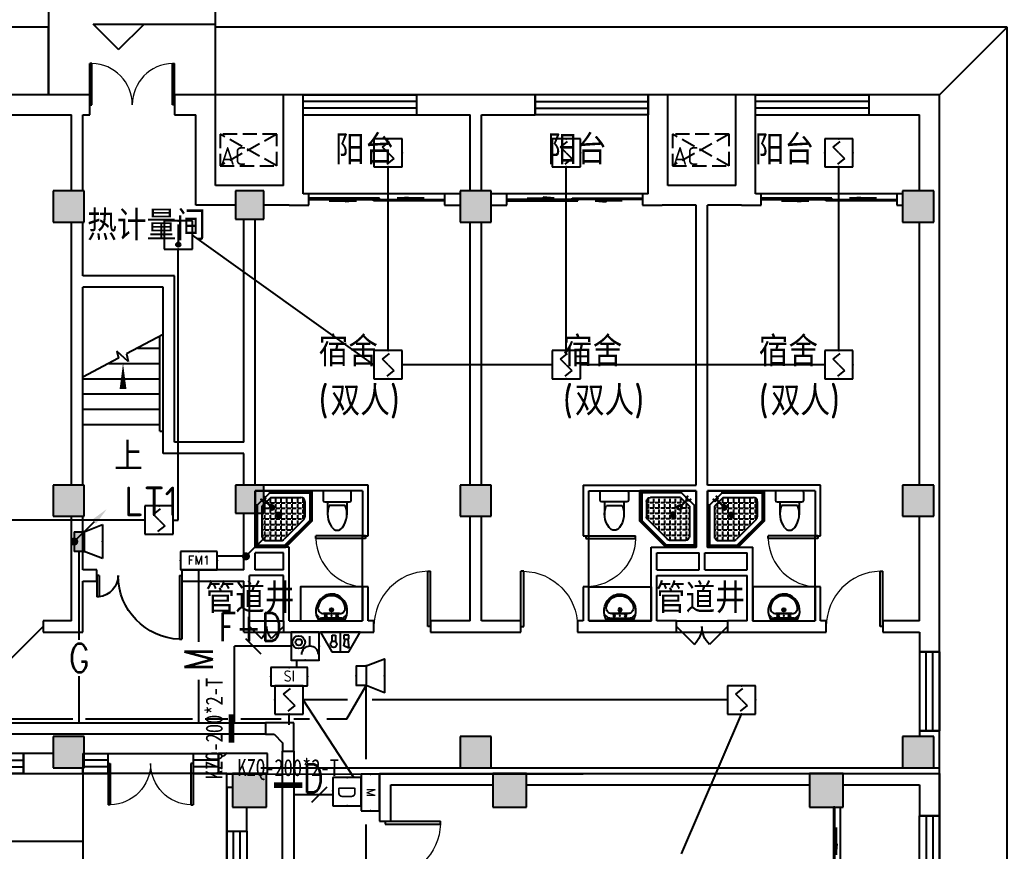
# Model space of a CAD drawing. Extents: x 1725663 to 4653551, y -550461 to 248782.
# Drawn here: x 2377079 to 2394543, y -41565 to -26859 of the extents above; entities that cross this region are included whole.
import ezdxf
from ezdxf.enums import TextEntityAlignment as Align

# ---------------------------------------------------------------- set-up
doc = ezdxf.new("R2010")
doc.units = 0
doc.header["$LTSCALE"] = 1000
doc.linetypes.add('DASH', pattern=[0.35, 0.25, -0.1])
for name, color, linetype in [('0-底图', 7, 'Continuous'), ('A-ANNO-IDEN-LEVL', 3, 'Continuous'), ('A-FLOR-STRS', 140, 'Continuous'), ('CABLETRAY', 4, 'Continuous'), ('CLAYER', 7, 'Continuous'), ('COLUMN', 255, 'Continuous'), ('DIM-消防', 3, 'Continuous'), ('DIM_SYMB', 3, 'Continuous'), ('DOOR_FIRE', 4, 'Continuous'), ('E2-楼梯、坡道', 52, 'Continuous'), ('EQUIP-广播', 3, 'Continuous'), ('EQUIP-消防', 3, 'Continuous'), ('fur', 253, 'Continuous'), ('GROUND', 2, 'Continuous'), ('LWIRE', 4, 'Continuous'), ('PUB_HATCH', 8, 'Continuous'), ('PUB_TEXT', 7, 'Continuous'), ('WALL', 2, 'Continuous'), ('WINDOW', 4, 'Continuous'), ('WIRE-消防', 1, 'Continuous'), ('抗震支吊架', 2, 'Continuous'), ('洁具', 213, 'Continuous'), ('空调外机', 211, 'Continuous')]:
    doc.layers.add(name, color=color, linetype=linetype)
doc.styles.add('_TCH_DIM', font='SIMPLEX', dxfattribs={"width": 0.8, "height": 5, "bigfont": 'HZTXT'})
doc.styles.add('_TEL_ATTDEF', font='gbenor', dxfattribs={"bigfont": 'gbcbig'})
doc.styles.add('_TEL_DIM', font='SIMPLEX', dxfattribs={"width": 0.8, "height": 3.5, "bigfont": 'HZTXT'})
doc.styles.add('kzcad', font='', dxfattribs={"width": 0.8})
doc.styles.get("Standard").update_dxf_attribs({"font": 'geniso.shx', "bigfont": 'hztxt.shx'})
doc.styles.get('kzcad').set_extended_font_data('SimSun')

# ---------------------------------------------------------------- blocks, each defined once
blk = doc.blocks.new('$Equip$00002649')
for p, q in [((-0.5, 0.5), (-0.5, -0.5)), ((0.5, 0.5), (-0.5, 0.5)), ((-0.2, 0.2), (0.05, 0.4)), ((0.5, -0.5), (0.5, 0.5)), ((0, 0), (-0.2, 0.2)), ((0, 0), (0.2, -0.2)), ((0.2, -0.2), (-0.05, -0.4)), ((-0.5, -0.5), (0.5, -0.5))]:
    blk.add_line(p, q)
at = {"const_width": 0.02}
blk.add_lwpolyline([(-0.5, 0.5), (0.5, 0.5), (0.5, -0.5), (-0.5, -0.5), (-0.5, 0.5), (0.5, 0.5)], dxfattribs=at)
for p in [(0, 0.5), (-0.5, 0), (0.5, 0), (0, -0.5)]:
    blk.add_point(p)
at = {"color": 7, "flags": 1}
for tag, height, p in [('A', 0.00002, (0, 0)), ('B', 0.4, (0.762, -0.208))]:
    blk.add_attdef(tag, text='', height=height, dxfattribs=at).set_placement(p, align=Align.MIDDLE_CENTER)
blk = doc.blocks.new('$equip_U$00000157(WIN7-PC-dian)')
for p, q in [((-0.65, 0.65), (-0.65, 0)), ((0.65, 0.65), (-0.65, 0.65)), ((0.65, 0), (0.65, 0.65)), ((-0.65, 0), (0.65, 0))]:
    blk.add_line(p, q)
for p in [(0.041, 0.65), (-0.65, 0.325), (0.041, 0), (0.65, 0.325)]:
    blk.add_point(p)
at = {"color": 7, "style": '_TEL_DIM'}
blk.add_attdef('$TEXT$', text='', height=0.3, dxfattribs=at).set_placement((0.006, 0.343), align=Align.MIDDLE_CENTER)
at = {"color": 7, "style": '_TEL_DIM', "flags": 1}
for tag in ['A', 'REMARK']:
    blk.add_attdef(tag, text='', height=0.00002, dxfattribs=at).set_placement((0, 0), align=Align.MIDDLE_CENTER)
at = {"layer": 'EQUIP-消防', "color": 7, "style": '_TEL_DIM', "flags": 1}
blk.add_attdef('REMARK', text='', height=0.00002, dxfattribs=at).set_placement((0, 0), align=Align.MIDDLE_CENTER)
blk.add_attdef('REMARK', text='', height=0.00002, dxfattribs=at).set_placement((0, 0), align=Align.MIDDLE_CENTER)
blk = doc.blocks.new('$equip$00002755')
for p, q in [((0.5, 0.5), (-0.5, 0.5)), ((-0.5, 0.5), (-0.5, -0.5)), ((0.5, -0.5), (0.5, 0.5)), ((-0.5, -0.5), (0.5, -0.5))]:
    blk.add_line(p, q)
at = {"const_width": 0.04}
blk.add_lwpolyline([(-0.5, 0.5), (0.5, 0.5), (0.5, -0.5), (-0.5, -0.5), (-0.5, 0.5), (0.5, 0.5)], dxfattribs=at)
for p in [(0, 0.5), (-0.5, 0), (0.5, 0), (-0.027, -0.5)]:
    blk.add_point(p)
at = {"color": 7}
blk.add_attdef('$TEXT$', text='', height=0.4, dxfattribs=at).set_placement((0.026, -0.008), align=Align.MIDDLE_CENTER)
at = {"color": 7, "flags": 1}
for tag, height, p in [('A', 0.00002, (0, 0)), ('B', 0.4, (0.755, -0.254))]:
    blk.add_attdef(tag, text='', height=height, dxfattribs=at).set_placement(p, align=Align.MIDDLE_CENTER)
blk = doc.blocks.new('$equip$00002655')
for p, q in [((-0.5, 1), (-0.5, 0)), ((0.5, 1), (-0.5, 1)), ((0.5, 0), (0.5, 1)), ((-0.169, 0.5), (-0.169, 0.15)), ((-0.5, 0), (0.5, 0))]:
    blk.add_line(p, q)
at = {"const_width": 0.04}
blk.add_lwpolyline([(-0.5, 1), (0.5, 1), (0.5, 0), (-0.5, 0), (-0.5, 1), (0.5, 1)], dxfattribs=at)
for radius in [0.226, 0.113]:
    blk.add_circle((0.227, 0.36), radius)
blk.add_arc((-0.169, 0.8), 0.3, 180, 0)
for p in [(0, 1), (-0.5, 0.5), (0.5, 0.5), (0, 0)]:
    blk.add_point(p)
at = {"color": 7, "flags": 1}
for tag, height, p in [('B', 0.4, (0.762, 0.292)), ('A', 0.00002, (0, 0))]:
    blk.add_attdef(tag, text='', height=height, dxfattribs=at).set_placement(p, align=Align.MIDDLE_CENTER)
blk = doc.blocks.new('$equip$00002679')
for p, q in [((-0.3, 0.699), (-0.703, 0)), ((0.3, 0.699), (-0.3, 0.699)), ((0.3, 0.699), (-0.3, 0.699)), ((0, 0.699), (0, 0)), ((0.703, 0), (0.3, 0.699)), ((-0.264, 0.249), (-0.304, 0.569)), ((-0.304, 0.569), (-0.128, 0.489)), ((-0.128, 0.489), (-0.168, 0.249)), ((-0.703, 0), (0.703, 0)), ((-0.304, 0.249), (-0.304, 0.113)), ((-0.128, 0.249), (-0.304, 0.249)), ((-0.304, 0.113), (-0.128, 0.113)), ((-0.128, 0.113), (-0.128, 0.249)), ((0.174, 0.11), (0.174, 0.338)), ((0.294, 0.11), (0.174, 0.11)), ((0.294, 0.338), (0.294, 0.11))]:
    blk.add_line(p, q)
at = {"const_width": 0.04}
for points in [[(-0.299, 0.699), (0.301, 0.699), (0.703, 0), (-0.702, 0), (-0.299, 0.699), (0.301, 0.699)], [(-0.3, 0.699), (0.3, 0.699), (0.703, 0), (-0.703, 0), (-0.3, 0.699), (0.3, 0.699)]]:
    blk.add_lwpolyline(points, dxfattribs=at)
blk.add_circle((0.234, 0.43), 0.111)
for p in [(0, 0.699), (-0.501, 0.349), (0.502, 0.349), (0, 0)]:
    blk.add_point(p)
at = {"color": 7, "flags": 1}
for tag, height, p in [('B', 0.4, (0.961, 0.299)), ('A', 0.00002, (0, 0))]:
    blk.add_attdef(tag, text='', height=height, dxfattribs=at).set_placement(p, align=Align.MIDDLE_CENTER)
blk = doc.blocks.new('$Equip$00002648')
for p, q in [((-0.5, 0.5), (-0.5, -0.5)), ((0.5, 0.5), (-0.5, 0.5)), ((0, 0.375), (0, -0.412)), ((0.5, -0.5), (0.5, 0.5)), ((-0.5, -0.5), (0.5, -0.5))]:
    blk.add_line(p, q)
at = {"const_width": 0.02}
blk.add_lwpolyline([(-0.5, 0.5), (0.5, 0.5), (0.5, -0.5), (-0.5, -0.5), (-0.5, 0.5), (0.5, 0.5)], dxfattribs=at)
blk.add_circle((0, -0.338), 0.075)
for p in [(0, 0.5), (-0.5, 0), (0.5, 0), (0, -0.5)]:
    blk.add_point(p)
for points in [[(-0.065, -0.3), (0.065, -0.3), (-0.075, -0.338), (0.075, -0.338)], [(-0.065, -0.375), (0.065, -0.375), (-0.075, -0.338), (0.075, -0.338)], [(-0.038, -0.273), (0.037, -0.273), (-0.065, -0.3), (0.065, -0.3)], [(0, -0.263), (0, -0.263), (-0.038, -0.273), (0.037, -0.273)], [(-0.038, -0.402), (0.037, -0.402), (-0.065, -0.375), (0.065, -0.375)], [(0, -0.412), (0, -0.412), (-0.038, -0.402), (0.037, -0.402)]]:
    blk.add_solid(points)
at = {"color": 7, "flags": 1}
for tag, height, p in [('A', 0.00002, (0, 0)), ('B', 0.4, (0.762, -0.208))]:
    blk.add_attdef(tag, text='', height=height, dxfattribs=at).set_placement(p, align=Align.MIDDLE_CENTER)
blk = doc.blocks.new('$equip$00002776')
for p, q in [((0.65, 0.65), (-0.65, 0.65)), ((-0.65, 0.65), (-0.65, 0)), ((0.65, 0), (0.65, 0.65)), ((-0.65, 0), (0.65, 0))]:
    blk.add_line(p, q)
at = {"const_width": 0.04}
blk.add_lwpolyline([(-0.65, 0.65), (-0.65, 0), (0.65, 0), (0.65, 0.65), (-0.65, 0.65), (-0.65, 0)], dxfattribs=at)
for p in [(0, 0.65), (-0.65, 0.325), (0, 0), (0.65, 0.325)]:
    blk.add_point(p)
at = {"color": 7}
blk.add_attdef('$TEXT$', text='', height=0.4, dxfattribs=at).set_placement((0.006, 0.343), align=Align.MIDDLE_CENTER)
at = {"color": 7, "flags": 1}
for tag, p in [('B', (0.905, 0.246)), ('A', (0, 0))]:
    blk.add_attdef(tag, text='', height=0.4, dxfattribs=at).set_placement(p, align=Align.MIDDLE_CENTER)
blk = doc.blocks.new('$TelecSys$00000111')
blk.add_line((0.268, 0.268), (-0.268, -0.268))
at = {"color": 7, "style": '_TEL_DIM', "width": 0.8}
blk.add_attdef('N', text='', height=1, dxfattribs=at).set_placement((-0.212, 0.579), align=Align.MIDDLE)
blk = doc.blocks.new('$equip$00002982')
for p, q in [((0, 0.35), (0.35, 0.35)), ((0, 0.35), (0, -0.35)), ((0.35, 0.35), (1, 0.6)), ((0.35, 0.35), (0.35, -0.35)), ((1, 0.6), (1, -0.6)), ((0.35, -0.35), (0, -0.35)), ((1, -0.6), (0.35, -0.35))]:
    blk.add_line(p, q)
at = {"const_width": 0.04}
blk.add_lwpolyline([(0.35, 0.35), (0, 0.35), (0, -0.35), (0.35, -0.35), (1, -0.6), (1, 0.6), (0.35, 0.35), (0, 0.35)], dxfattribs=at)
for p in [(0.35, 0.35), (0, 0), (1, 0), (0.35, -0.35)]:
    blk.add_point(p)
at = {"color": 7, "style": '_TEL_DIM', "flags": 1}
for tag in ['A', 'REMARK']:
    blk.add_attdef(tag, text='', height=0.00002, dxfattribs=at).set_placement((0, 0), align=Align.MIDDLE_CENTER)
blk = doc.blocks.new('$equip$00002984')
blk.add_hatch(color=256).paths.add_polyline_path([(0.35, 0.35), (0, 0.35), (0, -0.35), (0.35, -0.35)])
for p, q in [((0, 0.35), (0, -0.35)), ((0, 0.35), (0.35, 0.35)), ((0.35, 0.35), (1, 0.6)), ((0.35, 0.35), (0.35, -0.35)), ((1, 0.6), (1, -0.6)), ((0.35, -0.35), (0, -0.35)), ((1, -0.6), (0.35, -0.35))]:
    blk.add_line(p, q)
at = {"const_width": 0.02}
blk.add_lwpolyline([(0.35, 0.35), (0, 0.35), (0, -0.35), (0.35, -0.35), (1, -0.6), (1, 0.6), (0.35, 0.35), (0, 0.35)], dxfattribs=at)
for p in [(0.35, 0.35), (0, 0), (1, 0), (0.35, -0.35)]:
    blk.add_point(p)
at = {"color": 7, "style": '_TEL_DIM', "flags": 1}
for tag in ['A', 'REMARK']:
    blk.add_attdef(tag, text='', height=0.00002, dxfattribs=at).set_placement((0, 0), align=Align.MIDDLE_CENTER)
blk = doc.blocks.new('$TelecSys$00000079')
for p, q in [((0.7, 0.7), (0, 0)), ((0.104, 0.104), (0.104, 0.104)), ((-0.104, -0.104), (-0.104, -0.104))]:
    blk.add_line(p, q)
at = {"const_width": 0.142}
blk.add_lwpolyline([(-0.071, 0, 1), (0.071, 0, 1)], format="xyb", close=True, dxfattribs=at)
blk.add_solid([(0.63, 0.77), (0.77, 0.63), (1.15, 1.15)])
at = {"width": 0.8, "flags": 9}
blk.add_attdef('A', (0, 0), '', height=0.00002, dxfattribs=at)
blk = doc.blocks.new('1F平面-CAD导入_dwg_Drawing4_t3_dwg_$plan$00001613-474159-1F-927810-1F')
at = {"layer": '洁具'}
for p, q in [((-30, 250), (-170, 250)), ((-200, 170), (-430, 170)), ((-260, -140), (-260, 140)), ((-200, -170), (-200, -220)), ((-170, -250), (-30, -250))]:
    blk.add_line(p, q, dxfattribs=at)
for points in [[(-200, 220), (-200, 170), (-200, -170), (-430, -170)], [(0, -220), (0, 220)]]:
    blk.add_lwpolyline(points, dxfattribs=at)
for centre, radius, start, end in [((-170, 220), 30, 90, 180), ((-30, 220), 30, 0, 90), ((-590, 0), 110, 123.4509, 236.5491), ((-413, -227), 398, 67.4505, 126.6381), ((-413, 227), 398, 233.3619, 292.5495), ((-170, -220), 30, 180, 270), ((-30, -220), 30, 270, 0)]:
    blk.add_arc(centre, radius, start, end, dxfattribs=at)
blk = doc.blocks.new('$lvtry$00000169')
at = {"color": 0}
for p, q in [((259, -36), (259, 0)), ((259, -36), (36, -259)), ((276, -120), (120, -276)), ((144, -151), (291, -298)), ((151, -144), (298, -291)), ((259, -24), (976, -24)), ((259, -36), (964, -36)), ((270, -213), (270, -143)), ((276, -120), (808, -120)), ((366, -213), (366, -143)), ((462, -213), (462, -143)), ((558, -213), (558, -143)), ((655, -213), (655, -143)), ((751, -213), (751, -143)), ((847, -213), (847, -143)), ((964, -36), (976, -24)), ((964, -36), (964, -525)), ((976, -24), (976, -530)), ((36, -259), (0, -259)), ((24, -259), (24, -976)), ((36, -259), (36, -964)), ((120, -276), (120, -808)), ((120, -309), (147, -309)), ((173, -309), (173, -239)), ((173, -309), (243, -309)), ((173, -405), (173, -335)), ((183, -213), (205, -213)), ((220, -213), (243, -213)), ((270, -213), (340, -213)), ((270, -263), (270, -239)), ((270, -405), (270, -335)), ((334, -309), (340, -309)), ((366, -213), (436, -213)), ((366, -309), (366, -239)), ((366, -309), (436, -309)), ((366, -405), (366, -335)), ((462, -213), (532, -213)), ((462, -309), (462, -239)), ((462, -309), (532, -309)), ((462, -405), (462, -335)), ((558, -213), (628, -213)), ((558, -309), (558, -239)), ((558, -309), (628, -309)), ((558, -405), (558, -335)), ((655, -213), (725, -213)), ((655, -309), (655, -239)), ((655, -309), (725, -309)), ((655, -405), (655, -335)), ((751, -213), (821, -213)), ((751, -309), (751, -239)), ((751, -309), (821, -309)), ((751, -405), (751, -335)), ((847, -213), (880, -213)), ((847, -309), (847, -239)), ((847, -309), (880, -309)), ((847, -405), (847, -335)), ((880, -192), (880, -460)), ((120, -405), (147, -405)), ((120, -501), (147, -501)), ((173, -405), (243, -405)), ((173, -501), (173, -431)), ((173, -501), (243, -501)), ((270, -405), (340, -405)), ((270, -501), (270, -431)), ((270, -501), (340, -501)), ((366, -405), (379, -405)), ((366, -501), (366, -431)), ((366, -501), (436, -501)), ((462, -405), (532, -405)), ((462, -501), (462, -431)), ((462, -501), (532, -501)), ((859, -511), (511, -859)), ((558, -405), (628, -405)), ((558, -501), (558, -431)), ((558, -501), (628, -501)), ((655, -405), (725, -405)), ((655, -501), (655, -431)), ((655, -501), (725, -501)), ((751, -405), (821, -405)), ((751, -501), (751, -431)), ((751, -501), (821, -501)), ((847, -405), (880, -405)), ((847, -501), (847, -431)), ((847, -501), (867, -501)), ((120, -598), (147, -598)), ((120, -694), (147, -694)), ((173, -598), (173, -528)), ((173, -598), (243, -598)), ((173, -694), (173, -624)), ((173, -694), (243, -694)), ((270, -598), (270, -528)), ((270, -598), (340, -598)), ((270, -694), (270, -624)), ((270, -694), (340, -694)), ((366, -598), (366, -528)), ((366, -598), (436, -598)), ((366, -694), (366, -624)), ((366, -694), (436, -694)), ((462, -598), (462, -528)), ((462, -598), (532, -598)), ((462, -694), (462, -624)), ((462, -694), (532, -694)), ((964, -525), (525, -964)), ((976, -530), (530, -976)), ((558, -598), (558, -528)), ((558, -598), (628, -598)), ((558, -694), (558, -624)), ((558, -694), (628, -694)), ((655, -598), (655, -528)), ((655, -598), (725, -598)), ((655, -694), (655, -624)), ((655, -694), (676, -694)), ((751, -598), (751, -528)), ((751, -598), (773, -598)), ((964, -525), (976, -530)), ((120, -790), (147, -790)), ((173, -790), (173, -720)), ((173, -790), (243, -790)), ((173, -878), (173, -816)), ((270, -790), (270, -720)), ((270, -790), (340, -790)), ((270, -880), (270, -816)), ((366, -790), (366, -720)), ((366, -790), (436, -790)), ((366, -880), (366, -816)), ((462, -790), (462, -720)), ((462, -790), (532, -790)), ((462, -880), (462, -816)), ((558, -790), (558, -720)), ((558, -790), (580, -790)), ((36, -964), (24, -976)), ((24, -976), (530, -976)), ((36, -964), (525, -964)), ((192, -880), (460, -880)), ((525, -964), (530, -976))]:
    blk.add_line(p, q, dxfattribs=at)
blk.add_lwpolyline([(0, 0), (0, -1000), (540, -1000), (1000, -540), (1000, 0)], close=True)
for points in [[(0, 0), (0, -1000)], [(0, 0), (1000, 0)], [(1000, 0), (1000, -540)], [(136, -190), (148, -178), (132, -162), (121, -174)], [(190, -136), (178, -148), (162, -132), (174, -121)], [(1000, -540), (540, -1000)], [(0, -1000), (540, -1000)]]:
    blk.add_lwpolyline(points, close=True, dxfattribs=at)
for radius in [43.8, 31.1]:
    blk.add_circle((416, -428), radius, dxfattribs=at)
for centre, radius, start, end in [((808, -192), 72, 0, 90), ((296, -296), 40.6, 142.583, 128.4197), ((296, -296), 28.6, 145.828, 125.6599), ((808, -460), 72, 315, 0), ((192, -808), 72, 180, 270), ((460, -808), 72, 270, 315)]:
    blk.add_arc(centre, radius, start, end, dxfattribs=at)
for p in [(103, -156, 0), (156, -102, 0), (416, -428, 0)]:
    blk.add_point(p, dxfattribs=at)
blk = doc.blocks.new('$lvtry$00000178')
at = {"color": 0}
for p, q in [((-238, 0), (238, 0)), ((-214, -36), (-272, -91)), ((-180, -23), (180, -23)), ((-142, -105), (140, -105)), ((140, -105), (-142, -105)), ((216, -37), (268, -91))]:
    blk.add_line(p, q, dxfattribs=at)
blk.add_lwpolyline([(-104, -430, 0.224698), (110, -425, 0.348046), (269, -79), (239, 0), (-241, 0), (-271, -79, 0.356844)], format="xyb", close=True, dxfattribs=at)
for centre, radius in [((-100, -65), 16.3), ((1, -172), 31.6), ((100, -65), 16.3)]:
    blk.add_circle(centre, radius, dxfattribs=at)
at = {"color": 0, "lineweight": 13}
blk.add_circle((1, -172), 23, dxfattribs=at)
at = {"color": 0}
for centre, radius, start, end in [((-142, -205), 100, 90, 190.5602), ((-180, -73), 50, 90, 133.181), ((140, -205), 100, 349.4398, 90), ((180, -73), 50, 44.5607, 90), ((-1, -179), 243, 190.5602, 349.4398)]:
    blk.add_arc(centre, radius, start, end, dxfattribs=at)
for p in [(0, -65), (1, -172)]:
    blk.add_point(p, dxfattribs=at)
blk = doc.blocks.new('A$C70365C93')
at = {"layer": '洁具'}
blk.add_lwpolyline([(-1900, 2300), (-1900, 1700), (-800, 1700), (-800, 2300)], close=True, dxfattribs=at)
blk.add_blockref('$lvtry$00000178', (-1350, 2280), dxfattribs=at)
at = {"layer": '洁具', "rotation": 180}
blk.add_blockref('$lvtry$00000169', (0, 0), dxfattribs=at)
at = {"layer": '洁具', "extrusion": (0, 0, -1), "xscale": -1, "zscale": -1, "rotation": 90}
blk.add_blockref('1F平面-CAD导入_dwg_Drawing4_t3_dwg_$plan$00001613-474159-1F-927810-1F', (1450, 0), dxfattribs=at)
blk = doc.blocks.new('A$Cf5a72a1b')
at = {"layer": '空调外机', "linetype": 'DASH'}
for p, q in [((1000, 563), (0, 0)), ((1000, 0), (0, 563))]:
    blk.add_line(p, q, dxfattribs=at)
blk.add_lwpolyline([(1000, 563), (0, 563), (0, 0), (1000, 0)], close=True, dxfattribs=at)
at = {"layer": 'PUB_TEXT'}
blk.add_text('AC', height=315, dxfattribs=at).set_placement((5, 18))
blk = doc.blocks.new('$DorLib2D$00000131')
at = {"color": 0, "linetype": 'Continuous'}
for p, q in [((0.15, 0.125), (0.2319, 0.1973)), ((0.2319, 0.1973), (0.2319, 0.125)), ((-0.5, 0.125), (-0.5, 0)), ((0.0192, 0.125), (-0.5, 0.125)), ((0.0192, 0), (0.0192, 0.125)), ((0.35, 0.125), (0.15, 0.125)), ((-0.5, 0), (0.0192, 0)), ((-0.024, 0), (0.5, 0)), ((-0.024, -0.125), (-0.024, 0)), ((0.5, 0), (0.5, -0.125)), ((-0.35, -0.125), (-0.15, -0.125)), ((-0.2319, -0.1973), (-0.2319, -0.125)), ((-0.15, -0.125), (-0.2319, -0.1973)), ((0.5, -0.125), (-0.024, -0.125))]:
    blk.add_line(p, q, dxfattribs=at)
blk = doc.blocks.new('$WINLIB2D$00000001')
at = {"color": 0}
for points in [[(-0.5, 0.5), (-0.5, -0.5)], [(-0.5, 0.5), (0.5, 0.5)], [(0.5, -0.5), (0.5, 0.5)], [(0.5, 0.1667), (-0.5, 0.1667)], [(0.5, -0.1667), (-0.5, -0.1667)], [(-0.5, -0.5), (0.5, -0.5)]]:
    blk.add_lwpolyline(points, dxfattribs=at)
blk = doc.blocks.new('$DorLib2D$00000002')
for p, q in [((-0.5, 0), (-0.5, 0.4875)), ((-0.475, 0.4875), (-0.5, 0.4875)), ((-0.475, 0), (-0.475, 0.4875)), ((0.475, 0), (0.475, 0.4875)), ((0.475, 0.4875), (0.5, 0.4875)), ((0.5, 0), (0.5, 0.4875)), ((-0.5, 0), (-0.475, 0)), ((0.5, 0), (0.475, 0))]:
    blk.add_line(p, q)
at = {"lineweight": 13}
for centre, start, end in [((-0.4875, 0), 0, 88.53072), ((0.4875, 0), 91.46928, 180)]:
    blk.add_arc(centre, 0.4875, start, end, dxfattribs=at)
blk = doc.blocks.new('$DorLib2D$00000116')
at = {"color": 0}
for p, q in [((-0.5, 0), (-0.146, 0.354)), ((0.5, 0), (0.146, 0.354))]:
    blk.add_line(p, q, dxfattribs=at)
for centre, start, end in [((-0.5, 0), 0, 45), ((0.5, 0), 135, 180)]:
    blk.add_arc(centre, 0.5, start, end, dxfattribs=at)
blk = doc.blocks.new('$DorLib2D$00000001')
for p, q in [((0.45, 0.975), (0.5, 0.975)), ((0.45, 0), (0.45, 0.975)), ((0.5, 0), (0.5, 0.975)), ((0.5, 0), (0.45, 0))]:
    blk.add_line(p, q)
at = {"lineweight": 13}
blk.add_arc((0.475, 0), 0.975, 91.4693, 180, dxfattribs=at)
blk = doc.blocks.new('$DorLib2D$00000114')
at = {"color": 0}
blk.add_line((0.5, 0), (-0.207, 0.707), dxfattribs=at)
blk.add_arc((0.5, 0), 1, 135, 180, dxfattribs=at)
blk = doc.blocks.new('$TCHSYS$WIN2D')
for p, q in [((-0.5, 0.5), (0.5, 0.5)), ((-0.5, 0.5), (-0.5, -0.5)), ((0.5, 0.5), (0.5, -0.5)), ((0.5, 0.1667), (-0.5, 0.1667)), ((0.5, -0.1667), (-0.5, -0.1667)), ((-0.5, -0.5), (0.5, -0.5))]:
    blk.add_line(p, q)
blk = doc.blocks.new('$DorLib2D$00000225')
at = {"color": 0}
for p, q in [((0.475, -0.001), (0.475, 0.752)), ((0.475, 0.752), (0.5, 0.752)), ((0.5, -0.001), (0.5, 0.752)), ((-0.5, 0), (-0.5, 0.252)), ((-0.475, 0.252), (-0.5, 0.252)), ((-0.475, 0), (-0.475, 0.252)), ((-0.475, 0), (-0.5, 0)), ((0.475, -0.001), (0.5, -0.001))]:
    blk.add_line(p, q, dxfattribs=at)
for centre, radius, start, end in [((0.505, -0.002), 0.755, 92.2493, 179.7238), ((-0.501, 0.003), 0.251, 359.7899, 84.0974)]:
    blk.add_arc(centre, radius, start, end, dxfattribs=at)
blk = doc.blocks.new('ghj')
at = {"layer": 'PUB_HATCH'}
for points in [[(1589082, 51245.3), (1588532, 51245.3), (1588532, 50695.3), (1589082, 50695.3)], [(1592257, 51245.3), (1591757, 51245.3), (1591757, 50745.3), (1592257, 50745.3)], [(1596282, 51245.3), (1595732, 51245.3), (1595732, 50695.3), (1596282, 50695.3)], [(1604107, 51245.3), (1603557, 51245.3), (1603557, 50695.3), (1604107, 50695.3)], [(1589082, 46045.3), (1588532, 46045.3), (1588532, 45495.3), (1589082, 45495.3)], [(1592257, 46045.3), (1591757, 46045.3), (1591757, 45545.3), (1592257, 45545.3)], [(1596282, 46045.3), (1595732, 46045.3), (1595732, 45495.3), (1596282, 45495.3)], [(1604107, 46045.3), (1603557, 46045.3), (1603557, 45495.3), (1604107, 45495.3)], [(1589082, 41595.3), (1588532, 41595.3), (1588532, 41045.3), (1589082, 41045.3)], [(1596282, 41595.3), (1595732, 41595.3), (1595732, 41045.3), (1596282, 41045.3)], [(1604107, 41595.3), (1603557, 41595.3), (1603557, 41045.3), (1604107, 41045.3)], [(1592307, 40945.3), (1591707, 40945.3), (1591707, 40345.3), (1592307, 40345.3)], [(1596907, 40945.3), (1596307, 40945.3), (1596307, 40345.3), (1596907, 40345.3)], [(1602507, 40945.3), (1601907, 40945.3), (1601907, 40345.3), (1602507, 40345.3)]]:
    blk.add_hatch(color=256, dxfattribs=at).paths.add_polyline_path(points)
for p, q in [((1589057, 40945.3), (1589057, 38845.3)), ((1591607, 40945.3), (1589057, 40945.3)), ((1591607, 38845.3), (1591607, 40945.3))]:
    blk.add_line(p, q)
at = {"layer": 'A-ANNO-IDEN-LEVL'}
for p, q in [((1589690.6, 53745.3), (1589240.6, 54195.3)), ((1589240.6, 54195.3), (1591391.5, 54195.3)), ((1589690.6, 53745.3), (1590140.6, 54195.3))]:
    blk.add_line(p, q, dxfattribs=at)
at = {"layer": 'A-FLOR-STRS'}
for p, q in [((1590482, 48710), (1589831.2, 48363.2)), ((1590422, 46995.3), (1590422, 48678)), ((1590482, 47115.3), (1590482, 48710)), ((1590482, 46995.3), (1590482, 48710)), ((1589861.7, 48231.6), (1589661.6, 48411.4)), ((1589661.6, 48411.4), (1589690.2, 48288)), ((1590022.8, 48465.3), (1590422, 48465.3)), ((1589690.2, 48288), (1589057, 47950.6)), ((1589831.2, 48363.2), (1589861.7, 48231.6)), ((1589516.2, 48195.3), (1590422, 48195.3)), ((1589057, 47115.3), (1589057, 47950.6)), ((1589057, 47925.3), (1590422, 47925.3)), ((1589057, 47655.3), (1590422, 47655.3)), ((1589057, 47385.3), (1590422, 47385.3)), ((1589057, 47115.3), (1590422, 47115.3)), ((1590422, 46995.3), (1590482, 46995.3))]:
    blk.add_line(p, q, dxfattribs=at)
at = {"layer": 'COLUMN'}
for p, q in [((1589082, 51245.3), (1588532, 51245.3)), ((1588532, 51245.3), (1588532, 50695.3)), ((1589082, 50695.3), (1589082, 51245.3)), ((1592257, 51245.3), (1591757, 51245.3)), ((1591757, 51245.3), (1591757, 50745.3)), ((1592257, 50745.3), (1592257, 51245.3)), ((1596282, 51245.3), (1595732, 51245.3)), ((1595732, 51245.3), (1595732, 50695.3)), ((1596282, 50695.3), (1596282, 51245.3)), ((1604107, 51245.3), (1603557, 51245.3)), ((1603557, 51245.3), (1603557, 50695.3)), ((1604107, 50695.3), (1604107, 51245.3)), ((1588532, 50695.3), (1589082, 50695.3)), ((1591757, 50745.3), (1592257, 50745.3)), ((1595732, 50695.3), (1596282, 50695.3)), ((1603557, 50695.3), (1604107, 50695.3)), ((1589082, 46045.3), (1588532, 46045.3)), ((1588532, 46045.3), (1588532, 45495.3)), ((1589082, 45495.3), (1589082, 46045.3)), ((1592257, 46045.3), (1591757, 46045.3)), ((1591757, 46045.3), (1591757, 45545.3)), ((1592257, 45545.3), (1592257, 46045.3)), ((1596282, 46045.3), (1595732, 46045.3)), ((1595732, 46045.3), (1595732, 45495.3)), ((1596282, 45495.3), (1596282, 46045.3)), ((1604107, 46045.3), (1603557, 46045.3)), ((1603557, 46045.3), (1603557, 45495.3)), ((1604107, 45495.3), (1604107, 46045.3)), ((1588532, 45495.3), (1589082, 45495.3)), ((1591757, 45545.3), (1592257, 45545.3)), ((1595732, 45495.3), (1596282, 45495.3)), ((1603557, 45495.3), (1604107, 45495.3)), ((1589082, 41595.3), (1588532, 41595.3)), ((1588532, 41595.3), (1588532, 41045.3)), ((1589082, 41045.3), (1589082, 41595.3)), ((1596282, 41595.3), (1595732, 41595.3)), ((1595732, 41595.3), (1595732, 41045.3)), ((1596282, 41045.3), (1596282, 41595.3)), ((1604107, 41595.3), (1603557, 41595.3)), ((1603557, 41595.3), (1603557, 41045.3)), ((1604107, 41045.3), (1604107, 41595.3)), ((1588532, 41045.3), (1589082, 41045.3)), ((1595732, 41045.3), (1596282, 41045.3)), ((1603557, 41045.3), (1604107, 41045.3)), ((1592307, 40945.3), (1591707, 40945.3)), ((1591707, 40945.3), (1591707, 40345.3)), ((1592307, 40345.3), (1592307, 40945.3)), ((1596907, 40945.3), (1596307, 40945.3)), ((1596307, 40945.3), (1596307, 40345.3)), ((1596907, 40345.3), (1596907, 40945.3)), ((1602507, 40945.3), (1601907, 40945.3)), ((1601907, 40945.3), (1601907, 40345.3)), ((1602507, 40345.3), (1602507, 40945.3)), ((1591707, 40345.3), (1592307, 40345.3)), ((1596307, 40345.3), (1596907, 40345.3)), ((1601907, 40345.3), (1602507, 40345.3))]:
    blk.add_line(p, q, dxfattribs=at)
at = {"layer": 'DIM_SYMB'}
blk.add_lwpolyline([(1589769.5, 46980.3, 0, 0, 0), (1589769.5, 48195.3, 0, 120, 0), (1589769.5, 47745.3, 0, 0, 0)], format="xyseb", dxfattribs=at)
at = {"layer": 'DOOR_FIRE'}
for p, q in [((1592007, 43645.3), (1592607, 43645.3)), ((1599557, 43645.3), (1600457, 43645.3)), ((1592007, 43445.3), (1592607, 43445.3)), ((1599557, 43445.3), (1600457, 43445.3))]:
    blk.add_line(p, q, dxfattribs=at)
at = {"layer": 'E2-楼梯、坡道'}
blk.add_lwpolyline([(1591407, 52945.3), (1591407, 54445.3), (1588449.6, 54445.3), (1588449.6, 52945.3)], dxfattribs=at)
at = {"layer": 'fur'}
blk.add_line((1592207, 41045.3), (1603607, 41045.3), dxfattribs=at)
at = {"layer": 'GROUND'}
for p, q in [((1588449.6, 54145.3), (1561707, 54145.3)), ((1588449.6, 52945.3), (1588449.6, 54145.3)), ((1591407, 52945.3), (1591407, 54145.3)), ((1605407, 54145.3), (1591407, 54145.3)), ((1604207, 52945.3), (1605407, 54145.3)), ((1605407, -27854.7), (1605407, 54145.3)), ((1604207, 52945.3), (1591407, 52945.3)), ((1604207, -26654.7), (1604207, 52945.3)), ((1589057, 40945.3), (1589057, 39745.3)), ((1515607, 39745.3), (1589057, 39745.3))]:
    blk.add_line(p, q, dxfattribs=at)
for points in [[(1588449.6, 52945.3), (1561707, 52945.3)], [(1515607, 40945.3), (1589057, 40945.3)]]:
    blk.add_lwpolyline(points, dxfattribs=at)
at = {"layer": 'WALL'}
for p, q in [((1588957, 52945.3), (1587757, 52945.3)), ((1589182, 52945.3), (1588957, 52945.3)), ((1589182, 52595.3), (1589182, 52945.3)), ((1591407, 52945.3), (1590682, 52945.3)), ((1590682, 52945.3), (1590682, 52595.3)), ((1591407, 51345.3), (1591407, 52945.3)), ((1592957, 52945.3), (1592607, 52945.3)), ((1592607, 51345.3), (1592607, 52945.3)), ((1592957, 52595.3), (1592957, 52945.3)), ((1596007, 52945.3), (1594957, 52945.3)), ((1594957, 52945.3), (1594957, 52595.3)), ((1597057, 52945.3), (1596007, 52945.3)), ((1597057, 52595.3), (1597057, 52945.3)), ((1599407, 52945.3), (1599057, 52945.3)), ((1599057, 52945.3), (1599057, 52595.3)), ((1599407, 51345.3), (1599407, 52945.3)), ((1600607, 51345.3), (1600607, 52945.3)), ((1600957, 52945.3), (1600607, 52945.3)), ((1600957, 52595.3), (1600957, 52945.3)), ((1604207, 52945.3), (1602957, 52945.3)), ((1602957, 52945.3), (1602957, 52595.3)), ((1604207, 51145.3), (1604207, 52945.3)), ((1587757, 52595.3), (1588857, 52595.3)), ((1588857, 51245.3), (1588857, 52595.3)), ((1589057, 51245.3), (1589057, 52595.3)), ((1589057, 52595.3), (1589182, 52595.3)), ((1590682, 52595.3), (1591057, 52595.3)), ((1591057, 50995.3), (1591057, 52595.3)), ((1592957, 51195.3), (1592957, 52595.3)), ((1594957, 52595.3), (1595907, 52595.3)), ((1595907, 51245.3), (1595907, 52595.3)), ((1596107, 52595.3), (1597057, 52595.3)), ((1596107, 51245.3), (1596107, 52595.3)), ((1599057, 51195.3), (1599057, 52595.3)), ((1600957, 51195.3), (1600957, 52595.3)), ((1602957, 52595.3), (1603857, 52595.3)), ((1603857, 51245.3), (1603857, 52595.3)), ((1592007, 51345.3), (1591407, 51345.3)), ((1592607, 51345.3), (1592007, 51345.3)), ((1600007, 51345.3), (1599407, 51345.3)), ((1600607, 51345.3), (1600007, 51345.3)), ((1593057, 51195.3), (1592957, 51195.3)), ((1593057, 50995.3), (1593057, 51195.3)), ((1595732, 51195.3), (1595457, 51195.3)), ((1595457, 51195.3), (1595457, 50995.3)), ((1596557, 51195.3), (1596282, 51195.3)), ((1596557, 50995.3), (1596557, 51195.3)), ((1599057, 51195.3), (1598957, 51195.3)), ((1598957, 51195.3), (1598957, 50995.3)), ((1601057, 51195.3), (1600957, 51195.3)), ((1601057, 50995.3), (1601057, 51195.3)), ((1603557, 51195.3), (1603457, 51195.3)), ((1603457, 51195.3), (1603457, 50995.3)), ((1591757, 50995.3), (1591057, 50995.3)), ((1592707, 50995.3), (1592257, 50995.3)), ((1592707, 50995.3), (1593057, 50995.3)), ((1595457, 50995.3), (1595732, 50995.3)), ((1596282, 50995.3), (1596557, 50995.3)), ((1598957, 50995.3), (1599307, 50995.3)), ((1599907, 50995.3), (1599307, 50995.3)), ((1599907, 46045.3), (1599907, 50995.3)), ((1600707, 50995.3), (1600107, 50995.3)), ((1600107, 46045.3), (1600107, 50995.3)), ((1600707, 50995.3), (1601057, 50995.3)), ((1603457, 50995.3), (1603557, 50995.3)), ((1604207, 45770.3), (1604207, 51145.3)), ((1588857, 49645.3), (1588857, 50695.3)), ((1589057, 49745.3), (1589057, 50695.3)), ((1591907, 46805.3), (1591907, 50745.3)), ((1592107, 46705.3), (1592107, 50745.3)), ((1595907, 46045.3), (1595907, 50695.3)), ((1596107, 46045.3), (1596107, 50695.3)), ((1603857, 46045.3), (1603857, 50695.3)), ((1588857, 46045.3), (1588857, 49645.3)), ((1590682, 49745.3), (1589057, 49745.3)), ((1590682, 46805.3), (1590682, 49745.3)), ((1589057, 46045.3), (1589057, 49545.3)), ((1590482, 49545.3), (1589057, 49545.3)), ((1590482, 46605.3), (1590482, 49545.3)), ((1591907, 46805.3), (1590682, 46805.3)), ((1592107, 46045.3), (1592107, 46705.3)), ((1591907, 46605.3), (1590482, 46605.3)), ((1591907, 46045.3), (1591907, 46605.3)), ((1594107, 46045.3), (1592257, 46045.3)), ((1594007, 45945.3), (1592257, 45945.3)), ((1594007, 45945.3), (1594007, 45145.3)), ((1594107, 45145.3), (1594107, 46045.3)), ((1597907, 46045.3), (1599907, 46045.3)), ((1597907, 46045.3), (1597907, 45145.3)), ((1598007, 45945.3), (1599907, 45945.3)), ((1598007, 45145.3), (1598007, 45945.3)), ((1599907, 44945.3), (1599907, 45945.3)), ((1602107, 46045.3), (1600107, 46045.3)), ((1600107, 44945.3), (1600107, 45945.3)), ((1602007, 45945.3), (1600107, 45945.3)), ((1602007, 45945.3), (1602007, 45145.3)), ((1602107, 45145.3), (1602107, 46045.3)), ((1604207, 43545.3), (1604207, 45770.3)), ((1588857, 44445.3), (1588857, 45495.3)), ((1589057, 44545.3), (1589057, 45495.3)), ((1591907, 44845.3), (1591907, 45545.3)), ((1592107, 44945.3), (1592107, 45545.3)), ((1595907, 43645.3), (1595907, 45495.3)), ((1596107, 43645.3), (1596107, 45495.3)), ((1603857, 43645.3), (1603857, 45495.3)), ((1594007, 45145.3), (1594107, 45145.3)), ((1597907, 45145.3), (1598007, 45145.3)), ((1602007, 45145.3), (1602107, 45145.3)), ((1592707, 44945.3), (1592107, 44945.3)), ((1592707, 44445.3), (1592707, 44945.3)), ((1599107, 44945.3), (1599907, 44945.3)), ((1599107, 44445.3), (1599107, 44945.3)), ((1600107, 44945.3), (1600907, 44945.3)), ((1600907, 44445.3), (1600907, 44945.3)), ((1591907, 44545.3), (1591907, 44845.3)), ((1592107, 44545.3), (1592107, 44845.3)), ((1592607, 44845.3), (1592107, 44845.3)), ((1592607, 44545.3), (1592607, 44845.3)), ((1599207, 44845.3), (1599957, 44845.3)), ((1599207, 44545.3), (1599207, 44845.3)), ((1599957, 44545.3), (1599957, 44845.3)), ((1600057, 44845.3), (1600807, 44845.3)), ((1600057, 44545.3), (1600057, 44845.3)), ((1600807, 44545.3), (1600807, 44845.3)), ((1589307, 44545.3), (1589057, 44545.3)), ((1589307, 44345.3), (1589307, 44545.3)), ((1591907, 44545.3), (1590807, 44545.3)), ((1590807, 44545.3), (1590807, 44345.3)), ((1592607, 44545.3), (1592107, 44545.3)), ((1599207, 44545.3), (1599957, 44545.3)), ((1600057, 44545.3), (1600807, 44545.3)), ((1588857, 43645.3), (1588857, 44445.3)), ((1592007, 43645.3), (1592007, 44445.3)), ((1592607, 44445.3), (1592007, 44445.3)), ((1592607, 43645.3), (1592607, 44445.3)), ((1592707, 43645.3), (1592707, 44445.3)), ((1599107, 43645.3), (1599107, 44445.3)), ((1599207, 44445.3), (1600007, 44445.3)), ((1599207, 43645.3), (1599207, 44445.3)), ((1600007, 44445.3), (1600807, 44445.3)), ((1600807, 43645.3), (1600807, 44445.3)), ((1600907, 43645.3), (1600907, 44445.3)), ((1589057, 43445.3), (1589057, 44345.3)), ((1589057, 44345.3), (1589307, 44345.3)), ((1590807, 44345.3), (1591907, 44345.3)), ((1591907, 43445.3), (1591907, 44345.3)), ((1594107, 44245.3), (1594007, 44245.3)), ((1594007, 44245.3), (1594007, 43645.3)), ((1594107, 43645.3), (1594107, 44245.3)), ((1598007, 44245.3), (1597907, 44245.3)), ((1597907, 44245.3), (1597907, 43645.3)), ((1598007, 43645.3), (1598007, 44245.3)), ((1602107, 44245.3), (1602007, 44245.3)), ((1602007, 44245.3), (1602007, 43645.3)), ((1602107, 43645.3), (1602107, 44245.3)), ((1588857, 43645.3), (1588357, 43645.3)), ((1588357, 43645.3), (1588357, 43445.3)), ((1592007, 43445.3), (1592007, 43645.3)), ((1592607, 43645.3), (1592607, 43445.3)), ((1592707, 43645.3), (1594007, 43645.3)), ((1594207, 43645.3), (1594107, 43645.3)), ((1594207, 43445.3), (1594207, 43645.3)), ((1595907, 43645.3), (1595207, 43645.3)), ((1595207, 43645.3), (1595207, 43445.3)), ((1596807, 43645.3), (1596107, 43645.3)), ((1596807, 43445.3), (1596807, 43645.3)), ((1597907, 43645.3), (1597807, 43645.3)), ((1597807, 43645.3), (1597807, 43445.3)), ((1598007, 43645.3), (1599107, 43645.3)), ((1599557, 43645.3), (1599207, 43645.3)), ((1599557, 43445.3), (1599557, 43645.3)), ((1600807, 43645.3), (1600457, 43645.3)), ((1600457, 43645.3), (1600457, 43445.3)), ((1600907, 43645.3), (1602007, 43645.3)), ((1602207, 43645.3), (1602107, 43645.3)), ((1602207, 43445.3), (1602207, 43645.3)), ((1603857, 43645.3), (1603207, 43645.3)), ((1603207, 43645.3), (1603207, 43445.3)), ((1604207, 43095.3), (1604207, 43545.3)), ((1588357, 43445.3), (1589057, 43445.3)), ((1591907, 43445.3), (1592007, 43445.3)), ((1592607, 43445.3), (1592707, 43445.3)), ((1592707, 43445.3), (1594107, 43445.3)), ((1594107, 43445.3), (1594207, 43445.3)), ((1595207, 43445.3), (1596007, 43445.3)), ((1596007, 43445.3), (1596807, 43445.3)), ((1597807, 43445.3), (1597907, 43445.3)), ((1597907, 43445.3), (1599107, 43445.3)), ((1599107, 43445.3), (1599557, 43445.3)), ((1600457, 43445.3), (1600907, 43445.3)), ((1600907, 43445.3), (1602107, 43445.3)), ((1602107, 43445.3), (1602207, 43445.3)), ((1603207, 43445.3), (1603857, 43445.3)), ((1603857, 43445.3), (1603857, 43095.3)), ((1603857, 43095.3), (1604207, 43095.3)), ((1604207, 41695.3), (1603857, 41695.3)), ((1603857, 41695.3), (1603857, 41595.3)), ((1604207, 41045.3), (1604207, 41695.3)), ((1588532, 41295.3), (1588007, 41295.3)), ((1588007, 41295.3), (1588007, 40945.3)), ((1592325.6, 41295.3), (1591457, 41295.3)), ((1591457, 41295.3), (1591457, 40945.3)), ((1592325.6, 40945.3), (1592325.6, 41295.3)), ((1589057, 40945.3), (1589057, 41045.3)), ((1604107, 41045.3), (1604207, 41045.3)), ((1588007, 40945.3), (1588807, 40945.3)), ((1588807, 40945.3), (1589057, 40945.3)), ((1591457, 40945.3), (1592325.6, 40945.3)), ((1594307, 40945.3), (1594307, 40099.5)), ((1594307, 40945.3), (1596307, 40945.3)), ((1596907, 40945.3), (1601907, 40945.3)), ((1602507, 40945.3), (1604207, 40945.3)), ((1604207, 40195.3), (1604207, 40945.3)), ((1591607, 40695.3), (1591607, 39920.3)), ((1591707, 40695.3), (1591607, 40695.3)), ((1594507, 40099.5), (1594507, 40745.3)), ((1594507, 40745.3), (1596307, 40745.3)), ((1596907, 40745.3), (1601907, 40745.3)), ((1602507, 40745.3), (1603857, 40745.3)), ((1603857, 40745.3), (1603857, 40195.3)), ((1591957, 39920.3), (1591957, 40345.3)), ((1603857, 40195.3), (1604207, 40195.3)), ((1594307, 40099.5), (1594507, 40099.5)), ((1591607, 39920.3), (1591957, 39920.3))]:
    blk.add_line(p, q, dxfattribs=at)
blk.add_lwpolyline([(1591607, 40929.5), (1604207, 40945.3), (1604207, -14654.7), (1591607, -14670.5)], close=True, dxfattribs=at)
at = {"layer": 'WINDOW'}
for p, q in [((1595457, 51195.3), (1593057, 51195.3)), ((1598957, 51195.3), (1596557, 51195.3)), ((1603457, 51195.3), (1601057, 51195.3)), ((1594007, 44245.3), (1594007, 45145.3)), ((1598007, 44245.3), (1598007, 45145.3)), ((1602007, 44245.3), (1602007, 45145.3)), ((1589507, 41295.3), (1591007, 41295.3)), ((1602457, 37945.3), (1602457, 40345.3))]:
    blk.add_line(p, q, dxfattribs=at)
for p in [(1591487, 51689.1), (1599487, 51689.1)]:
    blk.add_blockref('A$Cf5a72a1b', p)
at = {"rotation": 180}
for p in [(1592107, 45945.3), (1600107, 45945.3)]:
    blk.add_blockref('A$C70365C93', p, dxfattribs=at)
at = {"xscale": -1, "rotation": 180}
blk.add_blockref('A$C70365C93', (1599907, 45945.3), dxfattribs=at)
at = {"layer": 'DOOR_FIRE', "xscale": -1500, "yscale": 1500, "zscale": 200, "rotation": 180}
blk.add_blockref('$DorLib2D$00000225', (1590057, 44445.3), dxfattribs=at)
at = {"layer": 'DOOR_FIRE', "zscale": 200}
for name, p, xscale, yscale in [('$DorLib2D$00000114', (1587907, 43545.3), 900, -900), ('$DorLib2D$00000116', (1592307, 43545.3), -600, -600), ('$DorLib2D$00000116', (1600007, 43545.3), 900, -900)]:
    blk.add_blockref(name, p, dxfattribs=dict(at, xscale=xscale, yscale=yscale))
at = {"layer": 'WINDOW'}
for name, p, xscale, yscale, zscale, rotation in [('$DorLib2D$00000002', (1589932, 52770.3), -1500, -1500, -1500, 180), ('$WINLIB2D$00000001', (1593957, 52770.3), -2000, 350, -2000, 180), ('$WINLIB2D$00000001', (1598057, 52770.3), 2000, 350, 2000, 180), ('$WINLIB2D$00000001', (1601957, 52770.3), -2000, 350, -2000, 180), ('$DorLib2D$00000131', (1594257, 51095.3), -2400, -200, -2400, 180), ('$DorLib2D$00000131', (1597757, 51095.3), 2400, -200, 2400, 180), ('$DorLib2D$00000131', (1602257, 51095.3), -2400, -200, -2400, 180), ('$DorLib2D$00000001', (1594057, 44695.3), 900, 900, 900, 90), ('$DorLib2D$00000001', (1597957, 44695.3), 900, -900, 900, 90), ('$DorLib2D$00000001', (1602057, 44695.3), 900, 900, 900, 90), ('$WINLIB2D$00000001', (1604032, 42395.3), -1400, -350, -1400, 90), ('$DorLib2D$00000131', (1602357, 39145.3), 2400, -200, 2400, 90), ('$WINLIB2D$00000001', (1604032, 39070.3), 2249.999999993481, 350, 2249.999999993481, 90), ('$DorLib2D$00000001', (1594407, 39599.5), -1000, 1000, -1000, 270), ('$TCHSYS$WIN2D', (1591782, 36920.3), 6000, -350, 6000, 269.9999999999823)]:
    blk.add_blockref(name, p, dxfattribs=dict(at, xscale=xscale, yscale=yscale, zscale=zscale, rotation=rotation))
for name, p, xscale, yscale, zscale in [('$DorLib2D$00000001', (1594707, 43545.3), 1000, 1000, 1000), ('$DorLib2D$00000001', (1597307, 43545.3), -1000, 1000, -1000), ('$DorLib2D$00000001', (1602707, 43545.3), 1000, 1000, 1000), ('$WINLIB2D$00000001', (1586807, 41120.3), -2400, -350, -2400), ('$WINLIB2D$00000001', (1589282, 41120.3), 450.0000000002328, 350, 450.0000000002328), ('$WINLIB2D$00000001', (1591232, 41120.3), 450.0000000065193, 350, 450.0000000065193), ('$DorLib2D$00000002', (1590257, 41120.3), 1500, -1500, 1500)]:
    blk.add_blockref(name, p, dxfattribs=dict(at, xscale=xscale, yscale=yscale, zscale=zscale))
at = {"layer": 'CLAYER'}
for s, p in [('热计量间', (1589134.8, 50375.1)), ('管道井', (1591227.3, 43782.3)), ('管道井', (1599192.3, 43782.3))]:
    blk.add_text(s, height=525, dxfattribs=at).set_placement(p)
at = {"layer": 'PUB_TEXT'}
for s, p in [('阳台', (1593518, 51713.4)), ('阳台', (1597274.5, 51713.4)), ('阳台', (1600941.5, 51713.4)), ('宿舍', (1593228.1, 48145.6)), ('宿舍', (1597550.3, 48145.6)), ('宿舍', (1601012.2, 48145.6)), ('(', (1593228.1, 47273.5)), (')', (1594488.1, 47273.5)), ('(', (1597550.3, 47273.5)), (')', (1598810.3, 47273.5)), ('(', (1601012.2, 47273.5)), (')', (1602272.2, 47273.5)), ('双人', (1593438.1, 47273.5)), ('双人', (1597760.3, 47273.5)), ('双人', (1601222.2, 47273.5)), ('LT1', (1589793.7, 45492.6))]:
    blk.add_text(s, height=525, dxfattribs=at).set_placement(p)
at = {"layer": 'PUB_TEXT', "color": 7, "style": '_TCH_DIM'}
blk.add_text('上', height=506.4, dxfattribs=at).set_placement((1589613.1, 46297.8))
blk = doc.blocks.new('$equip$00001926')
for p, q in [((0.65, 0.65), (-0.65, 0.65)), ((-0.65, 0.65), (-0.65, 0)), ((0.65, 0), (0.65, 0.65)), ((-0.65, 0), (0.65, 0))]:
    blk.add_line(p, q)
for p in [(0, 0.65), (-0.65, 0.325), (0, 0), (0.65, 0.325)]:
    blk.add_point(p)
at = {"color": 7, "style": '_TEL_DIM'}
blk.add_attdef('$TEXT$', text='', height=0.3, dxfattribs=at).set_placement((0.006, 0.343), align=Align.MIDDLE_CENTER)
at = {"color": 7, "style": '_TEL_DIM', "flags": 1}
blk.add_attdef('A', text='', height=0.00002, dxfattribs=at).set_placement((0, 0), align=Align.MIDDLE_CENTER)
blk = doc.blocks.new('fdsfdg')
for p in [(22068, 21107), (22068, 21107), (22068, 21107), (21743, 20944), (21743, 20944), (21743, 20944), (22393, 20944), (22393, 20944), (22393, 20944), (22068, 20782), (22068, 20782), (22068, 20782)]:
    blk.add_point(p)
at = {"xscale": 500, "yscale": 500, "zscale": 500}
blk.add_blockref('$equip$00001926', (22068, 20782), dxfattribs=at).add_auto_attribs({'$TEXT$': 'FM1'})
at = {"color": 7, "style": '_TEL_DIM', "flags": 1}
for tag in ['REMARK', 'A', 'REMARK', 'A', 'A', 'REMARK']:
    blk.add_attdef(tag, text='', height=0.01, dxfattribs=at).set_placement((22068, 20782), align=Align.MIDDLE_CENTER)
blk = doc.blocks.new('$equip_U$00000187(WIN7-PC-dian)')
for p in [(0, 0.65), (-0.65, 0.325), (0, 0), (0.65, 0.325)]:
    blk.add_point(p)
at = {"xscale": 0.002, "yscale": 0.002, "zscale": 0.002}
blk.add_blockref('fdsfdg', (-44.135, -41.563), dxfattribs=at)
at = {"color": 7, "style": '_TEL_DIM', "flags": 1}
for tag in ['A', 'REMARK']:
    blk.add_attdef(tag, text='', height=0.00002, dxfattribs=at).set_placement((0, 0), align=Align.MIDDLE_CENTER)

msp = doc.modelspace()

# ---------------------------------------------------------------- linework, layer by layer
at = {"layer": 'CABLETRAY'}
for p, q in [((2341874, -39295), (2381426, -39295)), ((2341874, -39295), (2381426, -39295)), ((2381426, -39295), (2381426, -39495)), ((2381926, -39295), (2381426, -39295)), ((2381426, -39295), (2381426, -39495)), ((2381426, -39295), (2381426, -39495)), ((2381926, -39295), (2381426, -39295)), ((2381426, -39295), (2381426, -39495)), ((2381926, -39795), (2381926, -39295)), ((2381926, -39795), (2381926, -39295)), ((2381426, -39495), (2341874, -39495)), ((2381426, -39495), (2341874, -39495)), ((2381426, -39495), (2381576, -39495)), ((2381426, -39495), (2381576, -39495)), ((2381576, -39495), (2381726, -39645)), ((2381576, -39495), (2381726, -39645)), ((2381726, -39645), (2381726, -39795)), ((2381726, -39645), (2381726, -39795)), ((2381726, -96165), (2381726, -39795)), ((2381726, -39795), (2381926, -39795)), ((2381726, -39795), (2381926, -39795)), ((2381726, -96165), (2381726, -39795)), ((2381726, -39795), (2381926, -39795)), ((2381726, -39795), (2381926, -39795)), ((2381926, -39795), (2381926, -96165)), ((2381926, -39795), (2381926, -96165))]:
    msp.add_line(p, q, dxfattribs=at)
at = {"layer": 'WIRE-消防'}
for p, q in [((2383593, -32711, 4200), (2383593, -29463, 4200)), ((2386743, -32711, 4200), (2386743, -29463, 4200)), ((2391565, -32711, 4200), (2391565, -29463, 4200)), ((2383343, -32961, 4200), (2380132, -30666, 4200)), ((2379882, -35708, 4200), (2379882, -30916, 4200)), ((2386493, -32961, 4200), (2383843, -32961, 4200)), ((2391315, -32961, 4200), (2386993, -32961, 4200)), ((2379293, -35708, 4200), (2376365, -35708, 4200)), ((2379793, -35708, 4200), (2379882, -35708, 4200)), ((2378130, -37823), (2378130, -36263)), ((2381043, -36349), (2380570, -36349)), ((2380245, -37859), (2380245, -36588)), ((2381877, -37938), (2380874, -37938)), ((2380874, -39295), (2380874, -37938)), ((2381978, -38313, 4200), (2381978, -38188)), ((2378130, -39295), (2378130, -38471)), ((2380245, -39295), (2380245, -38533)), ((2382866, -39221), (2383206, -38636)), ((2383206, -39935), (2383206, -38636)), ((2382989, -40260), (2382093, -38888, 4200)), ((2382877, -38888, 4200), (2382093, -38888, 4200)), ((2389593, -38888, 4200), (2383309, -38888, 4200)), ((2375809, -39221), (2378018, -39221)), ((2378243, -39221), (2380133, -39221)), ((2380358, -39221), (2380761, -39221)), ((2380986, -39221), (2381702, -39221)), ((2381843, -39330, 4200), (2381843, -39138, 4200)), ((2381926, -39221), (2382205, -39221)), ((2382508, -39221), (2382866, -39221)), ((2388780, -41613, 4200), (2389843, -39138, 4200)), ((2382618, -40566), (2381926, -40566)), ((2383206, -41522), (2383206, -41091)), ((2383206, -44807), (2383206, -41522))]:
    msp.add_line(p, q, dxfattribs=at)
at = {"layer": '抗震支吊架', "color": 2, "const_width": 100}
for points in [[(2380826, -39645), (2380826, -39145)], [(2381576, -40395), (2382076, -40395)]]:
    msp.add_lwpolyline(points, dxfattribs=at)

# ---------------------------------------------------------------- block references
at = {"layer": '0-底图'}
msp.add_blockref('ghj', (789136, -81133), dxfattribs=at)
at = {"layer": 'DIM-消防'}
ref = msp.add_blockref('$TelecSys$00000111', (2381206, -37938), dxfattribs=dict(at, xscale=500, yscale=500, zscale=500, rotation=90))
ref.add_attrib('N', 'F+D', dxfattribs={"layer": '0', "color": 7, "height": 500, "style": '_TEL_DIM', "width": 0.8}).set_placement((2381154, -37599), align=Align.MIDDLE)
at = {"layer": 'DIM-消防', "xscale": 500, "yscale": 500, "zscale": 500}
msp.add_blockref('$TelecSys$00000111', (2382375, -40566), dxfattribs=at).add_auto_attribs({'N': 'D'})
at = {"layer": 'EQUIP-广播', "xscale": 500, "yscale": 500, "zscale": 500}
for name, p in [('$equip$00002984', (2378043, -36088)), ('$equip$00002982', (2383031, -38461))]:
    msp.add_blockref(name, p, dxfattribs=at)
at = {"layer": 'EQUIP-消防', "xscale": 500, "yscale": 500, "zscale": 500}
for name, p in [('$Equip$00002649', (2383593, -29213, 4200)), ('$Equip$00002649', (2386743, -29213, 4200)), ('$Equip$00002649', (2391565, -29213, 4200)), ('$Equip$00002648', (2379882, -30666, 4200)), ('$Equip$00002649', (2383593, -32961, 4200)), ('$Equip$00002649', (2386743, -32961, 4200)), ('$Equip$00002649', (2391565, -32961, 4200)), ('$Equip$00002649', (2379543, -35708, 4200)), ('$equip_U$00000187(WIN7-PC-dian)', (2380245, -36588)), ('$Equip$00002649', (2381843, -38888, 4200)), ('$Equip$00002649', (2389843, -38888, 4200))]:
    msp.add_blockref(name, p, dxfattribs=at)
at = {"layer": 'EQUIP-消防', "xscale": 500, "yscale": 500, "zscale": 500, "rotation": 180}
for name, p in [('$equip$00002655', (2382127, -37688)), ('$equip$00002679', (2382749, -37688))]:
    msp.add_blockref(name, p, dxfattribs=at)
at = {"layer": 'EQUIP-消防', "xscale": 500, "yscale": 500, "zscale": 500}
msp.add_blockref('$equip$00002776', (2381843, -38638, 4200), dxfattribs=at).add_auto_attribs({'$TEXT$': 'SI'})
at = {"layer": 'EQUIP-消防'}
ref = msp.add_blockref('$equip$00002755', (2382868, -40510), dxfattribs=dict(at, xscale=500, yscale=500, zscale=500, rotation=270))
ref.add_attrib('$TEXT$', 'D', dxfattribs={"layer": '0', "color": 7, "height": 312, "rotation": 270, "style": '_TEL_ATTDEF'}).set_placement((2382864, -40523), align=Align.MIDDLE_CENTER)
at = {"layer": 'EQUIP-消防', "xscale": 500, "yscale": 500, "zscale": 500, "rotation": 270}
msp.add_blockref('$equip_U$00000157(WIN7-PC-dian)', (2383118, -40526), dxfattribs=at).add_auto_attribs({'$TEXT$': 'M'})
at = {"layer": 'LWIRE', "xscale": 500, "yscale": 500, "zscale": 500}
for p in [(2378043, -36088), (2381079, -36349)]:
    msp.add_blockref('$TelecSys$00000079', p, dxfattribs=at)

# ---------------------------------------------------------------- texts
at = {"layer": 'DIM-消防', "style": '_TEL_DIM', "width": 0.8}
msp.add_text('G', height=500, dxfattribs=at).set_placement((2378130, -38148), align=Align.MIDDLE_CENTER)
msp.add_text('M', height=500, rotation=90, dxfattribs=at).set_placement((2380245, -38168), align=Align.MIDDLE_CENTER)
at = {"layer": '抗震支吊架', "color": 2, "style": 'kzcad', "width": 0.8}
for rotation, p in [(89.8854, (2380666, -39395)), (359.8854, (2381826, -40235))]:
    msp.add_text('KZQ-200*2-T', height=300, rotation=rotation, dxfattribs=at).set_placement(p, align=Align.CENTER)

doc.saveas('drawing.dxf')
